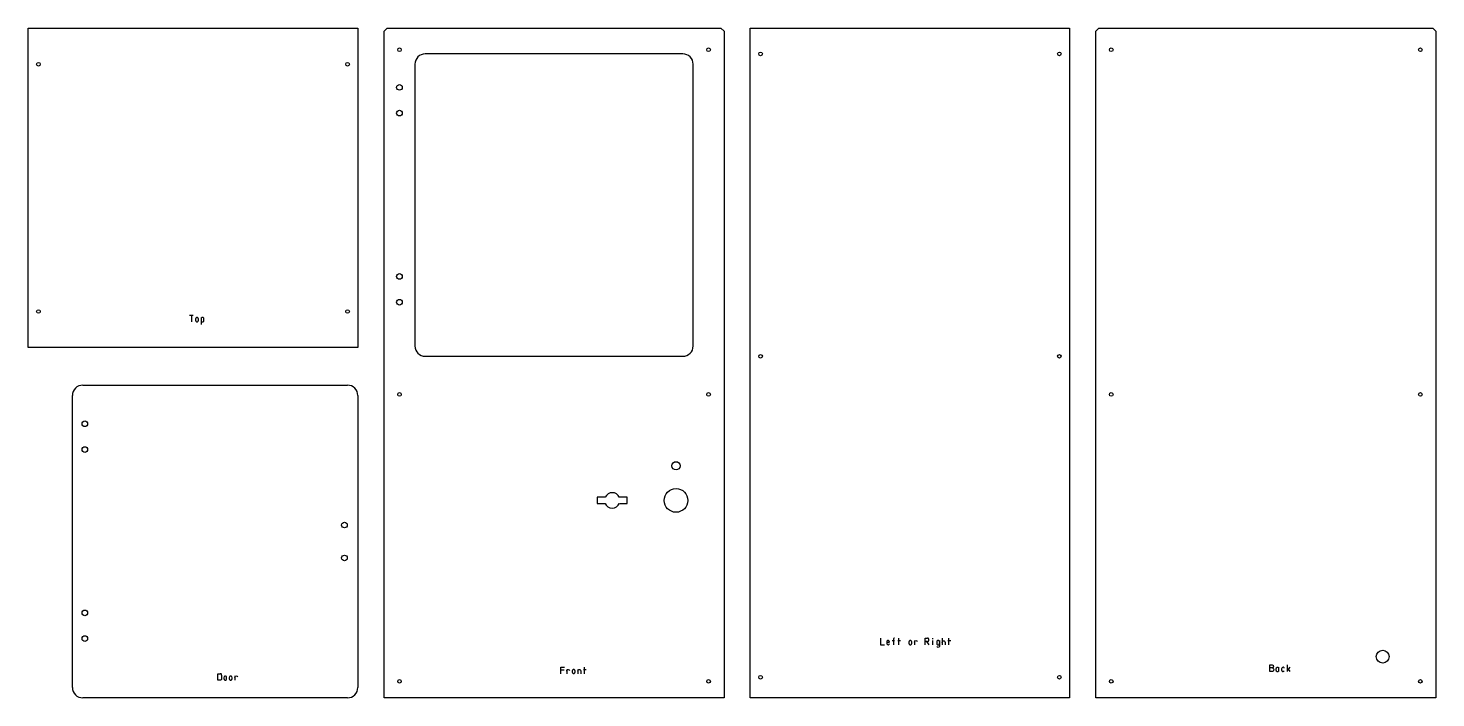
# Model space of a CAD drawing. Extents: x -27.6 to 26.2, y 0 to 25.6.
import ezdxf

# ---------------------------------------------------------------- set-up
doc = ezdxf.new("R2010")
doc.units = 0
for name, color, linetype in [('OUTLINE__1_2_2_', 7, 'CONTINUOUS'), ('OUTLINE__1_4_2_', 7, 'CONTINUOUS'), ('OUTLINE__1_5_2_', 7, 'CONTINUOUS'), ('OUTLINE__1_6_2_', 7, 'CONTINUOUS'), ('OUTLINE__1_7_2_', 7, 'CONTINUOUS')]:
    doc.layers.add(name, color=color, linetype=linetype)

msp = doc.modelspace()

# ---------------------------------------------------------------- linework, layer by layer
at = {"layer": 'OUTLINE__1_2_2_', "color": 2, "linetype": 'CONTINUOUS'}
for p, q in [((-27.591, 13.386), (-27.591, 25.591)), ((-27.591, 25.591), (-14.992, 25.591)), ((-14.992, 25.591), (-14.992, 13.386)), ((-21.428, 14.621, 0), (-21.28, 14.621, 0)), ((-21.354, 14.621, 0), (-21.354, 14.371, 0)), ((-20.985, 14.534, 0), (-20.985, 14.271, 0)), ((-14.992, 13.386), (-27.591, 13.386))]:
    msp.add_line(p, q, dxfattribs=at)
msp.add_lwpolyline([(-21.124, 14.53), (-21.159, 14.53), (-21.187, 14.507), (-21.197, 14.468), (-21.197, 14.437), (-21.187, 14.398), (-21.159, 14.374), (-21.124, 14.374), (-21.096, 14.398), (-21.086, 14.437), (-21.086, 14.468), (-21.096, 14.507)], close=True, dxfattribs=at)
at = {"layer": 'OUTLINE__1_2_2_', "color": 2, "linetype": 'CONTINUOUS', "extrusion": (0, 0, -1)}
msp.add_lwpolyline([(20.985, 14.437), (20.974, 14.398), (20.946, 14.374), (20.912, 14.374), (20.884, 14.398), (20.873, 14.437), (20.873, 14.468), (20.884, 14.507), (20.912, 14.53), (20.946, 14.53), (20.974, 14.507), (20.985, 14.468)], dxfattribs=at)
at = {"layer": 'OUTLINE__1_2_2_', "color": 2, "linetype": 'CONTINUOUS'}
for centre in [(-27.197, 24.213), (-15.386, 24.213), (-27.197, 14.764), (-15.386, 14.764)]:
    msp.add_circle(centre, 0.0689, dxfattribs=at)
at = {"layer": 'OUTLINE__1_4_2_', "color": 2, "linetype": 'CONTINUOUS', "extrusion": (0, 1, 0)}
for p, q in [((0, 0), (0, 25.591)), ((0, 25.591), (12.205, 25.591)), ((12.205, 25.591), (12.205, 0)), ((5.428, 2.186, 0), (5.507, 2.186, 0)), ((5.638, 2.192, 0), (5.746, 2.192, 0)), ((5.68, 2.029, 0), (5.68, 2.279, 0)), ((6.275, 2.192, 0), (6.275, 2.029, 0)), ((6.681, 2.029, 0), (6.681, 2.279, 0)), ((6.681, 2.279, 0), (6.777, 2.279, 0)), ((6.777, 2.154, 0), (6.681, 2.154, 0)), ((6.741, 2.154, 0), (6.83, 2.029, 0)), ((6.968, 2.279, 0), (6.968, 2.242, 0)), ((6.968, 2.192, 0), (6.968, 2.029, 0)), ((7.338, 2.279, 0), (7.338, 2.029, 0)), ((7.55, 2.192, 0), (7.659, 2.192, 0)), ((7.593, 2.029, 0), (7.593, 2.279, 0)), ((12.205, 0), (0, 0))]:
    msp.add_line(p, q, dxfattribs=at)
at = {"layer": 'OUTLINE__1_4_2_', "color": 2, "linetype": 'CONTINUOUS', "extrusion": (0, 0, -1)}
for points in [[(-4.981, 2.279), (-4.981, 2.029), (-5.13, 2.029)], [(-6.777, 2.154), (-6.796, 2.159), (-6.812, 2.168), (-6.824, 2.186), (-6.829, 2.206), (-6.829, 2.228), (-6.824, 2.248), (-6.812, 2.265), (-6.796, 2.275), (-6.777, 2.279)]]:
    msp.add_lwpolyline(points, dxfattribs=at)
at = {"layer": 'OUTLINE__1_4_2_', "color": 2, "linetype": 'CONTINUOUS'}
for points in [[(5.213, 2.126), (5.324, 2.126), (5.313, 2.165), (5.286, 2.189), (5.251, 2.189), (5.223, 2.165), (5.213, 2.126), (5.213, 2.095), (5.222, 2.059), (5.244, 2.036), (5.276, 2.029), (5.304, 2.045), (5.321, 2.076)], [(5.513, 2.279), (5.494, 2.279), (5.476, 2.27), (5.468, 2.248), (5.468, 2.029)], [(6.275, 2.126), (6.283, 2.161), (6.304, 2.184), (6.333, 2.192), (6.361, 2.181), (6.381, 2.154)], [(7.237, 2.126), (7.226, 2.165), (7.198, 2.189), (7.164, 2.189), (7.136, 2.165), (7.125, 2.126), (7.125, 2.095), (7.136, 2.056), (7.164, 2.032), (7.198, 2.032), (7.226, 2.056), (7.237, 2.095)], [(7.237, 2.192), (7.237, 1.995), (7.229, 1.961), (7.207, 1.937), (7.178, 1.929), (7.15, 1.94), (7.13, 1.967)], [(7.338, 2.111), (7.348, 2.15), (7.376, 2.173), (7.411, 2.173), (7.438, 2.15), (7.449, 2.111), (7.449, 2.029)]]:
    msp.add_lwpolyline(points, dxfattribs=at)
msp.add_lwpolyline([(6.136, 2.189), (6.101, 2.189), (6.073, 2.165), (6.063, 2.126), (6.063, 2.095), (6.073, 2.056), (6.101, 2.032), (6.136, 2.032), (6.163, 2.056), (6.174, 2.095), (6.174, 2.126), (6.163, 2.165)], close=True, dxfattribs=at)
for centre in [(0.394, 24.606), (11.811, 24.606), (0.394, 13.051), (11.811, 13.051), (0.394, 0.787), (11.811, 0.787)]:
    msp.add_circle(centre, 0.0689, dxfattribs=at)
at = {"layer": 'OUTLINE__1_5_2_', "color": 2, "linetype": 'CONTINUOUS', "extrusion": (0, 1, 0)}
for p, q in [((-13.874, 25.591), (-13.992, 25.472)), ((-13.992, 0), (-13.992, 25.472)), ((-13.874, 25.591), (-1.118, 25.591)), ((-1, 25.472), (-1.118, 25.591)), ((-1, 25.472), (-1, 0)), ((-12.811, 24.213), (-12.811, 13.445)), ((-2.575, 24.606), (-12.417, 24.606)), ((-2.181, 13.445), (-2.181, 24.213)), ((-12.417, 13.051), (-2.575, 13.051)), ((-5.844, 7.667), (-5.844, 7.431)), ((-5.542, 7.667), (-5.844, 7.667)), ((-4.703, 7.667), (-5.005, 7.667)), ((-4.703, 7.431), (-4.703, 7.667)), ((-5.844, 7.431), (-5.546, 7.431)), ((-5.001, 7.431), (-4.703, 7.431)), ((-7.011, 1.086, 0), (-7.011, 0.924, 0)), ((-6.586, 1.086, 0), (-6.586, 0.924, 0)), ((-6.373, 1.086, 0), (-6.264, 1.086, 0)), ((-6.331, 0.924, 0), (-6.331, 1.174, 0)), ((-7.242, 1.065, 0), (-7.114, 1.065, 0)), ((-6.586, 1.021, 0), (-6.575, 1.06, 0)), ((-1, 0), (-13.992, 0))]:
    msp.add_line(p, q, dxfattribs=at)
at = {"layer": 'OUTLINE__1_5_2_', "color": 2, "linetype": 'CONTINUOUS', "extrusion": (0, 0, -1)}
for points in [[(7.242, 0.924), (7.242, 1.174), (7.093, 1.174)], [(6.575, 1.06), (6.547, 1.083), (6.513, 1.083), (6.485, 1.06), (6.474, 1.021), (6.474, 0.924)]]:
    msp.add_lwpolyline(points, dxfattribs=at)
at = {"layer": 'OUTLINE__1_5_2_', "color": 2, "linetype": 'CONTINUOUS'}
msp.add_lwpolyline([(-7.011, 1.021), (-7.003, 1.055), (-6.982, 1.079), (-6.952, 1.086), (-6.924, 1.075), (-6.905, 1.049)], dxfattribs=at)
msp.add_lwpolyline([(-6.725, 1.083), (-6.76, 1.083), (-6.788, 1.06), (-6.798, 1.021), (-6.798, 0.99), (-6.788, 0.95), (-6.76, 0.927), (-6.725, 0.927), (-6.697, 0.95), (-6.687, 0.99), (-6.687, 1.021), (-6.697, 1.06)], close=True, dxfattribs=at)
for centre, radius in [((-13.402, 24.764), 0.0689), ((-1.591, 24.764), 0.0689), ((-13.402, 23.327), 0.108), ((-13.402, 22.343), 0.108), ((-13.402, 16.102), 0.108), ((-13.402, 15.118), 0.108), ((-13.402, 11.594), 0.0689), ((-1.591, 11.594), 0.0689), ((-2.835, 8.868), 0.157), ((-2.835, 7.545), 0.453), ((-13.402, 0.63), 0.0689), ((-1.591, 0.63), 0.0689)]:
    msp.add_circle(centre, radius, dxfattribs=at)
for centre, radius, start, end in [((-12.417, 24.213), 0.394, 90, 180), ((-2.575, 24.213), 0.394, 0, 90), ((-12.417, 13.445), 0.394, 180, 270), ((-2.575, 13.445), 0.394, 270, 0), ((-5.274, 7.545), 0.295, 24.4144, 155.5856), ((-5.274, 7.545), 0.295, 202.7472, 337.2528)]:
    msp.add_arc(centre, radius, start, end, dxfattribs=at)
at = {"layer": 'OUTLINE__1_6_2_', "color": 2, "linetype": 'CONTINUOUS', "extrusion": (0, 1, 0)}
for p, q in [((13.323, 25.591), (13.205, 25.472)), ((13.205, 0), (13.205, 25.472)), ((13.323, 25.591), (26.079, 25.591)), ((26.197, 25.472), (26.079, 25.591)), ((26.197, 25.472), (26.197, 0)), ((19.946, 1.146, 0), (19.857, 1.146, 0)), ((20.203, 1.006, 0), (20.203, 1.168, 0)), ((20.513, 1.256, 0), (20.513, 1.006, 0)), ((20.624, 1.168, 0), (20.513, 1.049, 0)), ((20.551, 1.092, 0), (20.624, 1.006, 0)), ((26.197, 0), (13.205, 0))]:
    msp.add_line(p, q, dxfattribs=at)
at = {"layer": 'OUTLINE__1_6_2_', "color": 2, "linetype": 'CONTINUOUS'}
msp.add_lwpolyline([(19.946, 1.256), (19.962, 1.253), (19.975, 1.243), (19.986, 1.228), (19.991, 1.21), (19.991, 1.192), (19.986, 1.174), (19.975, 1.16), (19.962, 1.151), (19.946, 1.146), (19.966, 1.142), (19.984, 1.129), (19.998, 1.11), (20.004, 1.089), (20.004, 1.064), (19.998, 1.04), (19.984, 1.021), (19.966, 1.01), (19.946, 1.006), (19.857, 1.006), (19.857, 1.256)], close=True, dxfattribs=at)
for points in [[(20.203, 1.101), (20.193, 1.14), (20.164, 1.165), (20.128, 1.165), (20.098, 1.14), (20.088, 1.101), (20.088, 1.074), (20.098, 1.034), (20.128, 1.009), (20.164, 1.009), (20.193, 1.034), (20.203, 1.074)], [(20.404, 1.132), (20.396, 1.149), (20.367, 1.167), (20.335, 1.164), (20.31, 1.139), (20.3, 1.103), (20.3, 1.071), (20.31, 1.035), (20.332, 1.012), (20.364, 1.006), (20.392, 1.021), (20.401, 1.037)]]:
    msp.add_lwpolyline(points, dxfattribs=at)
for centre, radius in [((13.795, 24.764), 0.0689), ((25.606, 24.764), 0.0689), ((13.795, 11.594), 0.0689), ((25.606, 11.594), 0.0689), ((24.165, 1.575), 0.246), ((13.795, 0.63), 0.0689), ((25.606, 0.63), 0.0689)]:
    msp.add_circle(centre, radius, dxfattribs=at)
at = {"layer": 'OUTLINE__1_7_2_', "color": 2, "linetype": 'CONTINUOUS', "extrusion": (0, 1, 0)}
for p, q in [((-25.504, 11.949), (-15.386, 11.949)), ((-25.898, 0.394), (-25.898, 11.555)), ((-14.992, 11.555), (-14.992, 0.394)), ((-20.349, 0.924, 0), (-20.253, 0.924, 0)), ((-20.2, 0.862, 0), (-20.2, 0.737, 0)), ((-19.693, 0.837, 0), (-19.693, 0.674, 0)), ((-15.386, 0), (-25.504, 0))]:
    msp.add_line(p, q, dxfattribs=at)
at = {"layer": 'OUTLINE__1_7_2_', "color": 2, "linetype": 'CONTINUOUS'}
for points in [[(-20.253, 0.674), (-20.349, 0.674), (-20.349, 0.924)], [(-19.693, 0.771), (-19.685, 0.805), (-19.663, 0.829), (-19.634, 0.837), (-19.606, 0.826), (-19.586, 0.799)]]:
    msp.add_lwpolyline(points, dxfattribs=at)
at = {"layer": 'OUTLINE__1_7_2_', "color": 2, "linetype": 'CONTINUOUS', "extrusion": (0, 0, -1)}
for points in [[(20.2, 0.862), (20.203, 0.88), (20.209, 0.899), (20.221, 0.913), (20.237, 0.921), (20.253, 0.924)], [(20.2, 0.737), (20.203, 0.718), (20.209, 0.699), (20.221, 0.685), (20.237, 0.677), (20.253, 0.674)]]:
    msp.add_lwpolyline(points, dxfattribs=at)
at = {"layer": 'OUTLINE__1_7_2_', "color": 2, "linetype": 'CONTINUOUS'}
msp.add_lwpolyline([(-20.045, 0.833), (-20.079, 0.833), (-20.107, 0.81), (-20.118, 0.771), (-20.118, 0.74), (-20.107, 0.701), (-20.079, 0.677), (-20.045, 0.677), (-20.017, 0.701), (-20.006, 0.74), (-20.006, 0.771), (-20.017, 0.81)], close=True, dxfattribs=at)
at = {"layer": 'OUTLINE__1_7_2_', "color": 2, "linetype": 'CONTINUOUS', "extrusion": (0, 0, -1)}
msp.add_lwpolyline([(19.832, 0.833), (19.867, 0.833), (19.895, 0.81), (19.905, 0.771), (19.905, 0.74), (19.895, 0.701), (19.867, 0.677), (19.832, 0.677), (19.804, 0.701), (19.794, 0.74), (19.794, 0.771), (19.804, 0.81)], close=True, dxfattribs=at)
at = {"layer": 'OUTLINE__1_7_2_', "color": 2, "linetype": 'CONTINUOUS'}
for centre in [(-25.425, 10.472), (-25.425, 9.488), (-15.504, 6.604), (-15.504, 5.344), (-25.425, 3.248), (-25.425, 2.264)]:
    msp.add_circle(centre, 0.108, dxfattribs=at)
for centre, start, end in [((-25.504, 11.555), 90, 180), ((-15.386, 11.555), 0, 90), ((-25.504, 0.394), 180, 270), ((-15.386, 0.394), 270, 0)]:
    msp.add_arc(centre, 0.394, start, end, dxfattribs=at)

doc.saveas('drawing.dxf')
